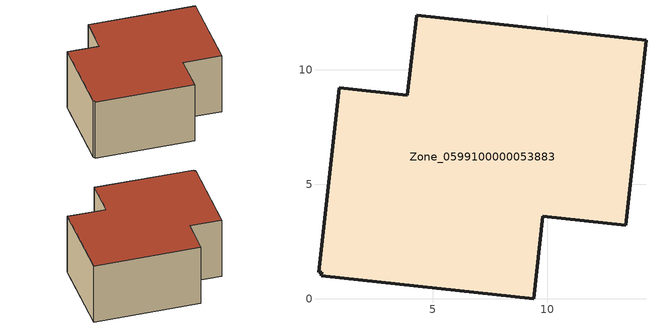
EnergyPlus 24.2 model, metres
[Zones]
Zone_0599100000053883
 floor ground (C_G): 9.41,0 0.13,1.01 0.15,1.16 0.02,1.17 0.92,9.23 3.9,8.89 4.3,12.39 14.32,11.29 13.43,3.21 9.81,3.61 z2.54
 wall outside (C_F): 9.81,3.61 13.43,3.21 14.32,11.29 4.3,12.39 3.9,8.89 0.92,9.23 0.02,1.17 0.15,1.16 0.13,1.01 9.41,0 9.81,3.61 z2.54:8.68
 roof outside (C_R): 0.13,1.01 9.41,0 9.81,3.61 13.43,3.21 14.32,11.29 4.3,12.39 3.9,8.89 0.92,9.23 0.02,1.17 0.15,1.16 z8.68
[BUILDING]
Pand.0599100000053883: North Axis=0; Terrain=City; Loads Convergence Tolerance Value=0.04; Temperature Convergence Tolerance Value=0.4; Solar Distribution=FullExterior; Maximum Number of Warmup Days=25; Minimum Number of Warmup Days=1
[Site:Location]
Rotterdam.The.Hague.AP_ZH_NLD Design_Conditions: Latitude=51.96; Longitude=4.45; Time Zone=1; Elevation=-4.5
[SITE:GROUNDTEMPERATURE:BUILDINGSURFACE]
18, 18, 18, 18, 18, 18, 18, 18, 18, 18, 18, 18
[MATERIAL] Thermal Absorptance=0.9; Solar Absorptance=0.7; Visible Absorptance=0.7
Name | Roughness | Thickness | Conductivity | Density | Specific Heat
G.D.1965 | MediumSmooth | 0.15 | 1 | 540 | 1210
F.D.1965 | Rough | 0.3 | 0.857143 | 1920 | 840
R.D.1965 | MediumRough | 0.2 | 0.08 | 1500 | 1000
[CONSTRUCTION]
C_G: G.D.1965
C_F: F.D.1965
C_R: R.D.1965
[ZONE]
Zone_0599100000053883: Type=1; Multiplier=1; Ceiling Height=Autocalculate; Volume=Autocalculate; Floor Area=autocalculate; Part of Total Floor Area=Yes
[ZONEINFILTRATION:DESIGNFLOWRATE]
Infil_Zone_0599100000053883: Zone or ZoneList or Space or SpaceList=Zone_0599100000053883; Schedule=AlwaysOn; Design Flow Rate Calculation Method=Flow/Area; Flow Rate per Floor Area=0.0042; Constant Term Coefficient=1; Temperature Term Coefficient=0; Velocity Term Coefficient=0; Velocity Squared Term Coefficient=0
[HVACTEMPLATE:ZONE:IDEALLOADSAIRSYSTEM]
Zone_0599100000053883: Maximum Heating Supply Air Temperature=50; Minimum Cooling Supply Air Temperature=13; Maximum Heating Supply Air Humidity Ratio=0.0156; Minimum Cooling Supply Air Humidity Ratio=0.0077; Heating Limit=NoLimit; Cooling Limit=NoLimit; Dehumidification Control Type=ConstantSensibleHeatRatio; Cooling Sensible Heat Ratio=0.7; Dehumidification Setpoint=60; Humidification Control Type=None; Humidification Setpoint=30; Outdoor Air Method=None; Outdoor Air Flow Rate per Person=0.00944; Outdoor Air Flow Rate per Zone Floor Area=0; Outdoor Air Flow Rate per Zone=0; Demand Controlled Ventilation Type=None; Outdoor Air Economizer Type=NoEconomizer; Heat Recovery Type=None; Sensible Heat Recovery Effectiveness=0.7; Latent Heat Recovery Effectiveness=0.65
[ZONECONTROL:THERMOSTAT]
ThermostatControl_Zone_0599100000053883: Zone or ZoneList=Zone_0599100000053883; Control Type Schedule=DualSetpointControlType; Control 1=Thermostat_Zone_0599100000053883; Temperature Difference Between Cutout And Setpoint=0
[THERMOSTATSETPOINT:DUALSETPOINT]
Thermostat_Zone_0599100000053883: Heating Setpoint Temperature Schedule=HeatingSetpoint_Zone_0599100000053883; Cooling Setpoint Temperature Schedule=CoolingSetpoint_Zone_0599100000053883
[SCHEDULE:COMPACT]
HeatingSetpoint_Zone_0599100000053883: Through: 12/31, For: AllDays, Until: 24:00, 21
CoolingSetpoint_Zone_0599100000053883: Through: 12/31, For: AllDays, Until: 24:00, 24
DualSetpointControlType: Through: 12/31, For: AllDays, Until: 24:00, 4
AlwaysOn: Through: 12/31, For: AllDays, Until: 24:00, 1
